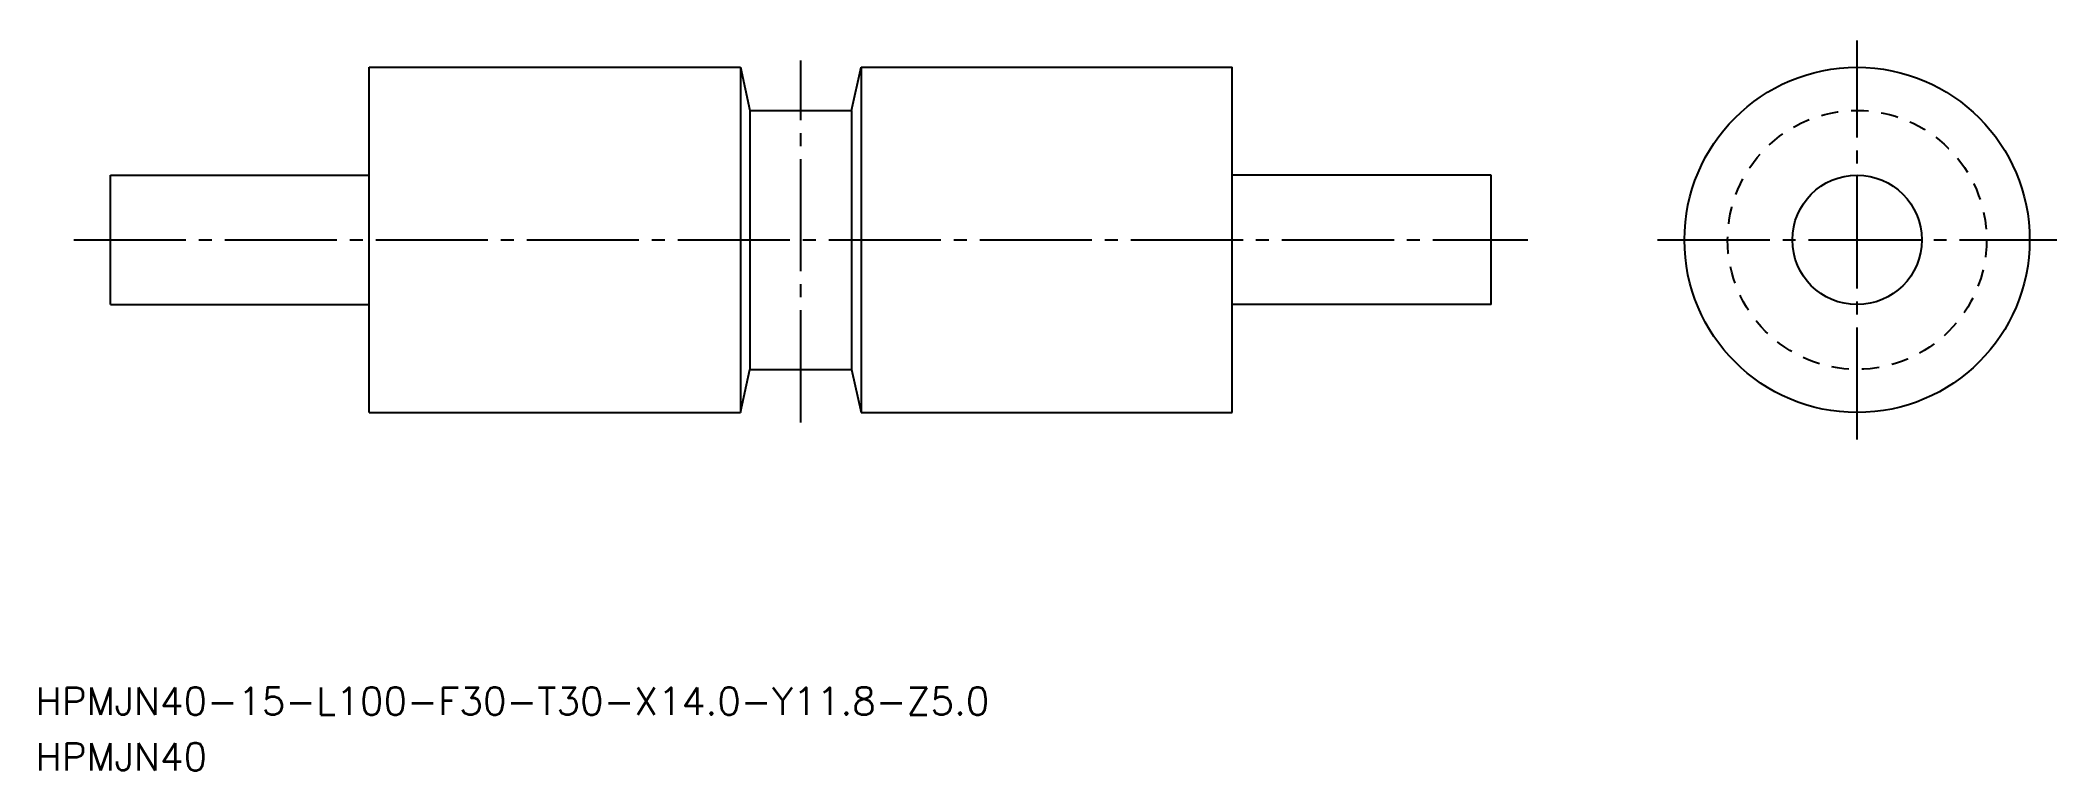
# Model space of a CAD drawing. Extents: x 70 to 303, y 140 to 224.
import ezdxf

# ---------------------------------------------------------------- set-up
doc = ezdxf.new("R2010")
doc.units = 0
doc.linetypes.add('CENTER', pattern=[17.5, 13, -1.5, 1.5, -1.5])
doc.linetypes.add('DASHED', pattern=[3.5, 2, -1.5])
doc.layers.get('0').update_dxf_attribs({"linetype": 'CONTINUOUS'})
doc.layers.add('CENTER', color=1, linetype='CENTER')
doc.styles.get("Standard").update_dxf_attribs({"font": 'txt.shx', "bigfont": '@extfont2.shx'})

msp = doc.modelspace()

# ---------------------------------------------------------------- linework, layer by layer
at = {"color": 7, "linetype": 'CONTINUOUS'}
for p, q in [((107.64, 181.08), (107.64, 221.08)), ((107.64, 221.08), (150.64, 221.08)), ((150.64, 221.08), (151.74, 216.08)), ((150.64, 221.08), (150.64, 181.08)), ((163.54, 216.08), (164.64, 221.08)), ((164.64, 221.08), (207.64, 221.08)), ((164.64, 221.08), (164.64, 181.08)), ((207.64, 181.08), (207.64, 221.08)), ((151.74, 216.08), (163.54, 216.08)), ((151.74, 216.08), (163.54, 216.08)), ((151.74, 216.08), (151.74, 186.08)), ((163.54, 216.08), (163.54, 186.08)), ((77.64, 208.58), (107.64, 208.58)), ((77.64, 193.58), (77.64, 208.58)), ((237.64, 208.58), (207.64, 208.58)), ((237.64, 193.58), (237.64, 208.58)), ((77.64, 193.58), (107.64, 193.58)), ((107.64, 181.08), (107.64, 193.58)), ((207.64, 181.08), (207.64, 193.58)), ((237.64, 193.58), (207.64, 193.58)), ((150.64, 181.08), (151.74, 186.08)), ((151.74, 186.08), (163.54, 186.08)), ((151.74, 186.08), (163.54, 186.08)), ((163.54, 186.08), (164.64, 181.08)), ((107.64, 181.08), (150.64, 181.08)), ((164.64, 181.08), (207.64, 181.08))]:
    msp.add_line(p, q, dxfattribs=at)
for radius in [20, 7.5]:
    msp.add_circle((280.05, 201.08), radius, dxfattribs=at)
at = {"color": 3, "linetype": 'DASHED'}
msp.add_circle((280.05, 201.08), 15, dxfattribs=at)
at = {"layer": 'CENTER', "color": 1, "linetype": 'CENTER'}
for p, q in [((280.05, 177.95), (280.05, 224.2)), ((157.64, 179.94), (157.64, 221.88)), ((73.39, 201.08), (241.89, 201.08)), ((256.93, 201.08), (303.18, 201.08))]:
    msp.add_line(p, q, dxfattribs=at)

# ---------------------------------------------------------------- texts
at = {"color": 7, "linetype": 'CONTINUOUS'}
for s, p in [('HPMJN40-15-L100-F30-T30-X14.0-Y11.8-Z5.0', (68.97, 146.04)), ('HPMJN40', (68.97, 139.59))]:
    msp.add_text(s, height=3.2, dxfattribs=at).set_placement(p)

doc.saveas('drawing.dxf')
